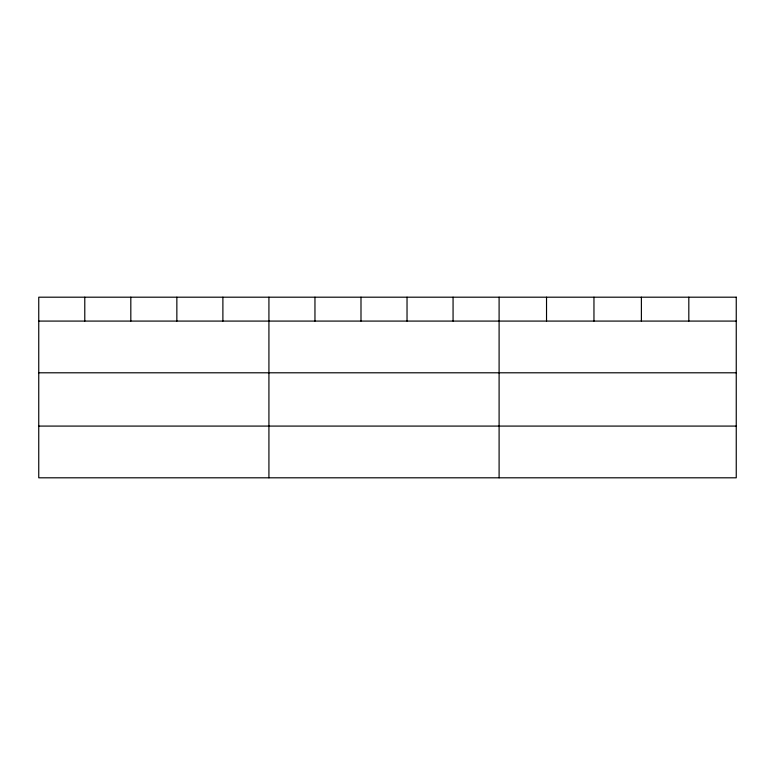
<?xml version="1.0" encoding="UTF-8"?>
<svg xmlns="http://www.w3.org/2000/svg" width="775" height="775" viewBox="0 0 775 775"><rect width="100%" height="100%" fill="white"/><g stroke="black" fill="none" stroke-linecap="round" stroke-linejoin="round"><path stroke-width="1.16" d="M38.75 321.082L736.25 321.082M38.75 372.794L736.25 372.794M38.75 426.085L736.25 426.085M688.82 297.193L688.82 321.082M641.39 297.193L641.39 321.082M593.96 297.193L593.96 321.082M546.53 297.193L546.53 321.082M499.1 297.193L499.1 477.807M453.065 297.193L453.065 321.082M407.03 297.193L407.03 321.082M360.995 297.193L360.995 321.082M314.96 297.193L314.96 321.082M268.925 297.193L268.925 477.807M222.89 297.193L222.89 321.082M176.855 297.193L176.855 321.082M130.82 297.193L130.82 321.082M84.785 297.193L84.785 321.082M736.25 297.193L38.75 297.193L38.75 477.807L736.25 477.807L736.25 297.193"/></g></svg>
